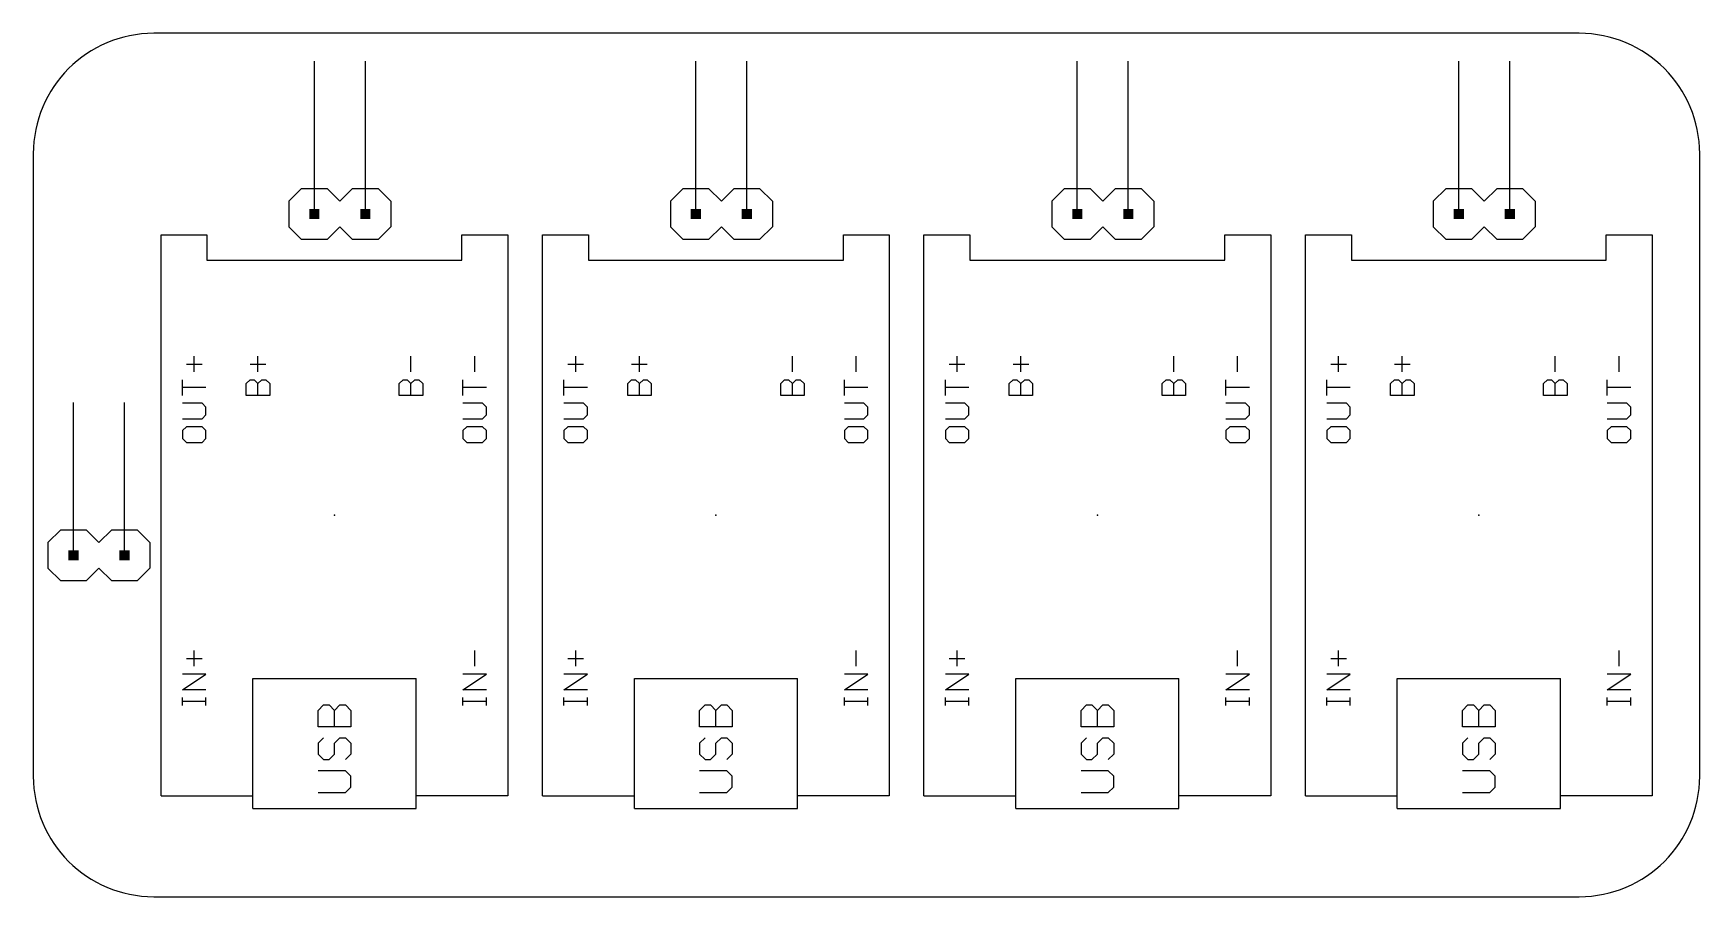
# Model space of a CAD drawing. Extents: x 0 to 83, y 0 to 43.
import ezdxf

# ---------------------------------------------------------------- set-up
doc = ezdxf.new("R2010")
doc.units = 0
for name, color, linetype in [('20', 7, 'CONTINUOUS'), ('21', 253, 'CONTINUOUS'), ('23', 7, 'CONTINUOUS'), ('51', 253, 'CONTINUOUS')]:
    doc.layers.add(name, color=color, linetype=linetype)

# ---------------------------------------------------------------- blocks, each defined once
blk = doc.blocks.new('RECT')
blk.add_solid([(-0.5, -0.5), (0.5, -0.5), (-0.5, 0.5), (0.5, 0.5)])

msp = doc.modelspace()

# ---------------------------------------------------------------- linework, layer by layer
at = {"layer": '20'}
for p, q in [((77, 43), (6, 43)), ((0, 37), (0, 6)), ((83, 6), (83, 37)), ((6, 0), (77, 0))]:
    msp.add_line(p, q, dxfattribs=at)
for centre, start, end in [((6, 37), 90, 180), ((77, 37), 0, 90), ((6, 6), 180, 270), ((77, 6), 270, 0)]:
    msp.add_arc(centre, 6, start, end, dxfattribs=at)
at = {"layer": '21'}
for p, q in [((14, 34), (14, 41.62)), ((16.54, 34), (16.54, 41.62)), ((33, 34), (33, 41.62)), ((35.54, 34), (35.54, 41.62)), ((52, 34), (52, 41.62)), ((54.54, 34), (54.54, 41.62)), ((71, 34), (71, 41.62)), ((73.54, 34), (73.54, 41.62)), ((13.365, 35.27), (12.73, 34.635)), ((13.365, 35.27), (14.635, 35.27)), ((14.635, 35.27), (15.27, 34.635)), ((15.27, 34.635), (15.905, 35.27)), ((15.905, 35.27), (17.175, 35.27)), ((17.175, 35.27), (17.81, 34.635)), ((32.365, 35.27), (31.73, 34.635)), ((32.365, 35.27), (33.635, 35.27)), ((33.635, 35.27), (34.27, 34.635)), ((34.27, 34.635), (34.905, 35.27)), ((34.905, 35.27), (36.175, 35.27)), ((36.175, 35.27), (36.81, 34.635)), ((51.365, 35.27), (50.73, 34.635)), ((51.365, 35.27), (52.635, 35.27)), ((52.635, 35.27), (53.27, 34.635)), ((53.27, 34.635), (53.905, 35.27)), ((53.905, 35.27), (55.175, 35.27)), ((55.175, 35.27), (55.81, 34.635)), ((70.365, 35.27), (69.73, 34.635)), ((70.365, 35.27), (71.635, 35.27)), ((71.635, 35.27), (72.27, 34.635)), ((72.27, 34.635), (72.905, 35.27)), ((72.905, 35.27), (74.175, 35.27)), ((74.175, 35.27), (74.81, 34.635)), ((12.73, 34.635), (12.73, 33.365)), ((17.81, 34.635), (17.81, 33.365)), ((31.73, 34.635), (31.73, 33.365)), ((36.81, 34.635), (36.81, 33.365)), ((50.73, 34.635), (50.73, 33.365)), ((55.81, 34.635), (55.81, 33.365)), ((69.73, 34.635), (69.73, 33.365)), ((74.81, 34.635), (74.81, 33.365)), ((12.73, 33.365), (13.365, 32.73)), ((15.27, 33.365), (14.635, 32.73)), ((15.905, 32.73), (15.27, 33.365)), ((17.81, 33.365), (17.175, 32.73)), ((31.73, 33.365), (32.365, 32.73)), ((34.27, 33.365), (33.635, 32.73)), ((34.905, 32.73), (34.27, 33.365)), ((36.81, 33.365), (36.175, 32.73)), ((50.73, 33.365), (51.365, 32.73)), ((53.27, 33.365), (52.635, 32.73)), ((53.905, 32.73), (53.27, 33.365)), ((55.81, 33.365), (55.175, 32.73)), ((69.73, 33.365), (70.365, 32.73)), ((72.27, 33.365), (71.635, 32.73)), ((72.905, 32.73), (72.27, 33.365)), ((74.81, 33.365), (74.175, 32.73)), ((6.364, 5.03), (6.364, 32.97)), ((6.364, 32.97), (8.65, 32.97)), ((8.65, 32.97), (8.65, 31.7)), ((14.635, 32.73), (13.365, 32.73)), ((17.175, 32.73), (15.905, 32.73)), ((21.35, 31.7), (21.35, 32.97)), ((21.35, 32.97), (23.636, 32.97)), ((23.636, 32.97), (23.636, 5.03)), ((25.364, 5.03), (25.364, 32.97)), ((25.364, 32.97), (27.65, 32.97)), ((27.65, 32.97), (27.65, 31.7)), ((33.635, 32.73), (32.365, 32.73)), ((36.175, 32.73), (34.905, 32.73)), ((40.35, 31.7), (40.35, 32.97)), ((40.35, 32.97), (42.636, 32.97)), ((42.636, 32.97), (42.636, 5.03)), ((44.364, 5.03), (44.364, 32.97)), ((44.364, 32.97), (46.65, 32.97)), ((46.65, 32.97), (46.65, 31.7)), ((52.635, 32.73), (51.365, 32.73)), ((55.175, 32.73), (53.905, 32.73)), ((59.35, 31.7), (59.35, 32.97)), ((59.35, 32.97), (61.636, 32.97)), ((61.636, 32.97), (61.636, 5.03)), ((63.364, 5.03), (63.364, 32.97)), ((63.364, 32.97), (65.65, 32.97)), ((65.65, 32.97), (65.65, 31.7)), ((71.635, 32.73), (70.365, 32.73)), ((74.175, 32.73), (72.905, 32.73)), ((78.35, 31.7), (78.35, 32.97)), ((78.35, 32.97), (80.636, 32.97)), ((80.636, 32.97), (80.636, 5.03)), ((8.65, 31.7), (21.35, 31.7)), ((27.65, 31.7), (40.35, 31.7)), ((46.65, 31.7), (59.35, 31.7)), ((65.65, 31.7), (78.35, 31.7)), ((8.0145, 26.1364), (8.0145, 26.916)), ((11.1895, 26.1364), (11.1895, 26.916)), ((18.8095, 26.1364), (18.8095, 26.916)), ((21.9845, 26.1364), (21.9845, 26.916)), ((27.0145, 26.1364), (27.0145, 26.916)), ((30.1895, 26.1364), (30.1895, 26.916)), ((37.8095, 26.1364), (37.8095, 26.916)), ((40.9845, 26.1364), (40.9845, 26.916)), ((46.0145, 26.1364), (46.0145, 26.916)), ((49.1895, 26.1364), (49.1895, 26.916)), ((56.8095, 26.1364), (56.8095, 26.916)), ((59.9845, 26.1364), (59.9845, 26.916)), ((65.0145, 26.1364), (65.0145, 26.916)), ((68.1895, 26.1364), (68.1895, 26.916)), ((75.8095, 26.1364), (75.8095, 26.916)), ((78.9845, 26.1364), (78.9845, 26.916)), ((7.4298, 24.967), (7.4298, 25.7466)), ((7.6247, 26.5262), (8.4043, 26.5262)), ((10.6048, 25.5517), (10.7997, 25.7466)), ((10.7997, 26.5262), (11.5793, 26.5262)), ((10.7997, 25.7466), (10.9946, 25.7466)), ((10.9946, 25.7466), (11.1895, 25.5517)), ((11.1895, 25.5517), (11.3844, 25.7466)), ((11.3844, 25.7466), (11.5793, 25.7466)), ((11.5793, 25.7466), (11.7742, 25.5517)), ((18.2248, 25.5517), (18.4197, 25.7466)), ((18.4197, 25.7466), (18.6146, 25.7466)), ((18.6146, 25.7466), (18.8095, 25.5517)), ((18.8095, 25.5517), (19.0044, 25.7466)), ((19.0044, 25.7466), (19.1993, 25.7466)), ((19.1993, 25.7466), (19.3942, 25.5517)), ((21.3998, 24.967), (21.3998, 25.7466)), ((26.4298, 24.967), (26.4298, 25.7466)), ((26.6247, 26.5262), (27.4043, 26.5262)), ((29.6048, 25.5517), (29.7997, 25.7466)), ((29.7997, 26.5262), (30.5793, 26.5262)), ((29.7997, 25.7466), (29.9946, 25.7466)), ((29.9946, 25.7466), (30.1895, 25.5517)), ((30.1895, 25.5517), (30.3844, 25.7466)), ((30.3844, 25.7466), (30.5793, 25.7466)), ((30.5793, 25.7466), (30.7742, 25.5517)), ((37.2248, 25.5517), (37.4197, 25.7466)), ((37.4197, 25.7466), (37.6146, 25.7466)), ((37.6146, 25.7466), (37.8095, 25.5517)), ((37.8095, 25.5517), (38.0044, 25.7466)), ((38.0044, 25.7466), (38.1993, 25.7466)), ((38.1993, 25.7466), (38.3942, 25.5517)), ((40.3998, 24.967), (40.3998, 25.7466)), ((45.4298, 24.967), (45.4298, 25.7466)), ((45.6247, 26.5262), (46.4043, 26.5262)), ((48.6048, 25.5517), (48.7997, 25.7466)), ((48.7997, 26.5262), (49.5793, 26.5262)), ((48.7997, 25.7466), (48.9946, 25.7466)), ((48.9946, 25.7466), (49.1895, 25.5517)), ((49.1895, 25.5517), (49.3844, 25.7466)), ((49.3844, 25.7466), (49.5793, 25.7466)), ((49.5793, 25.7466), (49.7742, 25.5517)), ((56.2248, 25.5517), (56.4197, 25.7466)), ((56.4197, 25.7466), (56.6146, 25.7466)), ((56.6146, 25.7466), (56.8095, 25.5517)), ((56.8095, 25.5517), (57.0044, 25.7466)), ((57.0044, 25.7466), (57.1993, 25.7466)), ((57.1993, 25.7466), (57.3942, 25.5517)), ((59.3998, 24.967), (59.3998, 25.7466)), ((64.4298, 24.967), (64.4298, 25.7466)), ((64.6247, 26.5262), (65.4043, 26.5262)), ((67.6048, 25.5517), (67.7997, 25.7466)), ((67.7997, 26.5262), (68.5793, 26.5262)), ((67.7997, 25.7466), (67.9946, 25.7466)), ((67.9946, 25.7466), (68.1895, 25.5517)), ((68.1895, 25.5517), (68.3844, 25.7466)), ((68.3844, 25.7466), (68.5793, 25.7466)), ((68.5793, 25.7466), (68.7742, 25.5517)), ((75.2248, 25.5517), (75.4197, 25.7466)), ((75.4197, 25.7466), (75.6146, 25.7466)), ((75.6146, 25.7466), (75.8095, 25.5517)), ((75.8095, 25.5517), (76.0044, 25.7466)), ((76.0044, 25.7466), (76.1993, 25.7466)), ((76.1993, 25.7466), (76.3942, 25.5517)), ((78.3998, 24.967), (78.3998, 25.7466)), ((8.5992, 25.3568), (7.4298, 25.3568)), ((10.6048, 24.967), (10.6048, 25.5517)), ((11.7742, 24.967), (10.6048, 24.967)), ((11.1895, 24.967), (11.1895, 25.5517)), ((11.7742, 25.5517), (11.7742, 24.967)), ((18.2248, 24.967), (18.2248, 25.5517)), ((19.3942, 24.967), (18.2248, 24.967)), ((18.8095, 24.967), (18.8095, 25.5517)), ((19.3942, 25.5517), (19.3942, 24.967)), ((22.5692, 25.3568), (21.3998, 25.3568)), ((27.5992, 25.3568), (26.4298, 25.3568)), ((29.6048, 24.967), (29.6048, 25.5517)), ((30.7742, 24.967), (29.6048, 24.967)), ((30.1895, 24.967), (30.1895, 25.5517)), ((30.7742, 25.5517), (30.7742, 24.967)), ((37.2248, 24.967), (37.2248, 25.5517)), ((38.3942, 24.967), (37.2248, 24.967)), ((37.8095, 24.967), (37.8095, 25.5517)), ((38.3942, 25.5517), (38.3942, 24.967)), ((41.5692, 25.3568), (40.3998, 25.3568)), ((46.5992, 25.3568), (45.4298, 25.3568)), ((48.6048, 24.967), (48.6048, 25.5517)), ((49.7742, 24.967), (48.6048, 24.967)), ((49.1895, 24.967), (49.1895, 25.5517)), ((49.7742, 25.5517), (49.7742, 24.967)), ((56.2248, 24.967), (56.2248, 25.5517)), ((57.3942, 24.967), (56.2248, 24.967)), ((56.8095, 24.967), (56.8095, 25.5517)), ((57.3942, 25.5517), (57.3942, 24.967)), ((60.5692, 25.3568), (59.3998, 25.3568)), ((65.5992, 25.3568), (64.4298, 25.3568)), ((67.6048, 24.967), (67.6048, 25.5517)), ((68.7742, 24.967), (67.6048, 24.967)), ((68.1895, 24.967), (68.1895, 25.5517)), ((68.7742, 25.5517), (68.7742, 24.967)), ((75.2248, 24.967), (75.2248, 25.5517)), ((76.3942, 24.967), (75.2248, 24.967)), ((75.8095, 24.967), (75.8095, 25.5517)), ((76.3942, 25.5517), (76.3942, 24.967)), ((79.5692, 25.3568), (78.3998, 25.3568)), ((2, 17), (2, 24.62)), ((4.54, 17), (4.54, 24.62)), ((8.4043, 24.5772), (7.4298, 24.5772)), ((8.5992, 24.3823), (8.4043, 24.5772)), ((8.5992, 23.9925), (8.5992, 24.3823)), ((22.3743, 24.5772), (21.3998, 24.5772)), ((22.5692, 24.3823), (22.3743, 24.5772)), ((22.5692, 23.9925), (22.5692, 24.3823)), ((27.4043, 24.5772), (26.4298, 24.5772)), ((27.5992, 24.3823), (27.4043, 24.5772)), ((27.5992, 23.9925), (27.5992, 24.3823)), ((41.3743, 24.5772), (40.3998, 24.5772)), ((41.5692, 24.3823), (41.3743, 24.5772)), ((41.5692, 23.9925), (41.5692, 24.3823)), ((46.4043, 24.5772), (45.4298, 24.5772)), ((46.5992, 24.3823), (46.4043, 24.5772)), ((46.5992, 23.9925), (46.5992, 24.3823)), ((60.3743, 24.5772), (59.3998, 24.5772)), ((60.5692, 24.3823), (60.3743, 24.5772)), ((60.5692, 23.9925), (60.5692, 24.3823)), ((65.4043, 24.5772), (64.4298, 24.5772)), ((65.5992, 24.3823), (65.4043, 24.5772)), ((65.5992, 23.9925), (65.5992, 24.3823)), ((79.3743, 24.5772), (78.3998, 24.5772)), ((79.5692, 24.3823), (79.3743, 24.5772)), ((79.5692, 23.9925), (79.5692, 24.3823)), ((7.4298, 23.7976), (8.4043, 23.7976)), ((7.6247, 23.4078), (7.4298, 23.2129)), ((8.4043, 23.4078), (7.6247, 23.4078)), ((8.4043, 23.7976), (8.5992, 23.9925)), ((8.5992, 23.2129), (8.4043, 23.4078)), ((21.3998, 23.7976), (22.3743, 23.7976)), ((21.5947, 23.4078), (21.3998, 23.2129)), ((22.3743, 23.4078), (21.5947, 23.4078)), ((22.3743, 23.7976), (22.5692, 23.9925)), ((22.5692, 23.2129), (22.3743, 23.4078)), ((26.4298, 23.7976), (27.4043, 23.7976)), ((26.6247, 23.4078), (26.4298, 23.2129)), ((27.4043, 23.4078), (26.6247, 23.4078)), ((27.4043, 23.7976), (27.5992, 23.9925)), ((27.5992, 23.2129), (27.4043, 23.4078)), ((40.3998, 23.7976), (41.3743, 23.7976)), ((40.5947, 23.4078), (40.3998, 23.2129)), ((41.3743, 23.4078), (40.5947, 23.4078)), ((41.3743, 23.7976), (41.5692, 23.9925)), ((41.5692, 23.2129), (41.3743, 23.4078)), ((45.4298, 23.7976), (46.4043, 23.7976)), ((45.6247, 23.4078), (45.4298, 23.2129)), ((46.4043, 23.4078), (45.6247, 23.4078)), ((46.4043, 23.7976), (46.5992, 23.9925)), ((46.5992, 23.2129), (46.4043, 23.4078)), ((59.3998, 23.7976), (60.3743, 23.7976)), ((59.5947, 23.4078), (59.3998, 23.2129)), ((60.3743, 23.4078), (59.5947, 23.4078)), ((60.3743, 23.7976), (60.5692, 23.9925)), ((60.5692, 23.2129), (60.3743, 23.4078)), ((64.4298, 23.7976), (65.4043, 23.7976)), ((64.6247, 23.4078), (64.4298, 23.2129)), ((65.4043, 23.4078), (64.6247, 23.4078)), ((65.4043, 23.7976), (65.5992, 23.9925)), ((65.5992, 23.2129), (65.4043, 23.4078)), ((78.3998, 23.7976), (79.3743, 23.7976)), ((78.5947, 23.4078), (78.3998, 23.2129)), ((79.3743, 23.4078), (78.5947, 23.4078)), ((79.3743, 23.7976), (79.5692, 23.9925)), ((79.5692, 23.2129), (79.3743, 23.4078)), ((7.4298, 23.2129), (7.4298, 22.8231)), ((7.4298, 22.8231), (7.6247, 22.6282)), ((7.6247, 22.6282), (8.4043, 22.6282)), ((8.4043, 22.6282), (8.5992, 22.8231)), ((8.5992, 22.8231), (8.5992, 23.2129)), ((21.3998, 23.2129), (21.3998, 22.8231)), ((21.3998, 22.8231), (21.5947, 22.6282)), ((21.5947, 22.6282), (22.3743, 22.6282)), ((22.3743, 22.6282), (22.5692, 22.8231)), ((22.5692, 22.8231), (22.5692, 23.2129)), ((26.4298, 23.2129), (26.4298, 22.8231)), ((26.4298, 22.8231), (26.6247, 22.6282)), ((26.6247, 22.6282), (27.4043, 22.6282)), ((27.4043, 22.6282), (27.5992, 22.8231)), ((27.5992, 22.8231), (27.5992, 23.2129)), ((40.3998, 23.2129), (40.3998, 22.8231)), ((40.3998, 22.8231), (40.5947, 22.6282)), ((40.5947, 22.6282), (41.3743, 22.6282)), ((41.3743, 22.6282), (41.5692, 22.8231)), ((41.5692, 22.8231), (41.5692, 23.2129)), ((45.4298, 23.2129), (45.4298, 22.8231)), ((45.4298, 22.8231), (45.6247, 22.6282)), ((45.6247, 22.6282), (46.4043, 22.6282)), ((46.4043, 22.6282), (46.5992, 22.8231)), ((46.5992, 22.8231), (46.5992, 23.2129)), ((59.3998, 23.2129), (59.3998, 22.8231)), ((59.3998, 22.8231), (59.5947, 22.6282)), ((59.5947, 22.6282), (60.3743, 22.6282)), ((60.3743, 22.6282), (60.5692, 22.8231)), ((60.5692, 22.8231), (60.5692, 23.2129)), ((64.4298, 23.2129), (64.4298, 22.8231)), ((64.4298, 22.8231), (64.6247, 22.6282)), ((64.6247, 22.6282), (65.4043, 22.6282)), ((65.4043, 22.6282), (65.5992, 22.8231)), ((65.5992, 22.8231), (65.5992, 23.2129)), ((78.3998, 23.2129), (78.3998, 22.8231)), ((78.3998, 22.8231), (78.5947, 22.6282)), ((78.5947, 22.6282), (79.3743, 22.6282)), ((79.3743, 22.6282), (79.5692, 22.8231)), ((79.5692, 22.8231), (79.5692, 23.2129)), ((1.365, 18.27), (0.73, 17.635)), ((1.365, 18.27), (2.635, 18.27)), ((2.635, 18.27), (3.27, 17.635)), ((3.27, 17.635), (3.905, 18.27)), ((3.905, 18.27), (5.175, 18.27)), ((5.175, 18.27), (5.81, 17.635)), ((0.73, 17.635), (0.73, 16.365)), ((5.81, 17.635), (5.81, 16.365)), ((0.73, 16.365), (1.365, 15.73)), ((3.27, 16.365), (2.635, 15.73)), ((3.905, 15.73), (3.27, 16.365)), ((5.81, 16.365), (5.175, 15.73)), ((2.635, 15.73), (1.365, 15.73)), ((5.175, 15.73), (3.905, 15.73)), ((7.6247, 11.8646), (8.4043, 11.8646)), ((8.0145, 11.4748), (8.0145, 12.2544)), ((21.9845, 11.4748), (21.9845, 12.2544)), ((26.6247, 11.8646), (27.4043, 11.8646)), ((27.0145, 11.4748), (27.0145, 12.2544)), ((40.9845, 11.4748), (40.9845, 12.2544)), ((45.6247, 11.8646), (46.4043, 11.8646)), ((46.0145, 11.4748), (46.0145, 12.2544)), ((59.9845, 11.4748), (59.9845, 12.2544)), ((64.6247, 11.8646), (65.4043, 11.8646)), ((65.0145, 11.4748), (65.0145, 12.2544)), ((78.9845, 11.4748), (78.9845, 12.2544)), ((7.4298, 10.3054), (8.5992, 11.085)), ((8.5992, 11.085), (7.4298, 11.085)), ((10.936, 10.872), (19.064, 10.872)), ((10.936, 5.03), (10.936, 10.872)), ((19.064, 5.03), (19.064, 10.872)), ((21.3998, 10.3054), (22.5692, 11.085)), ((22.5692, 11.085), (21.3998, 11.085)), ((26.4298, 10.3054), (27.5992, 11.085)), ((27.5992, 11.085), (26.4298, 11.085)), ((29.936, 10.872), (38.064, 10.872)), ((29.936, 5.03), (29.936, 10.872)), ((38.064, 5.03), (38.064, 10.872)), ((40.3998, 10.3054), (41.5692, 11.085)), ((41.5692, 11.085), (40.3998, 11.085)), ((45.4298, 10.3054), (46.5992, 11.085)), ((46.5992, 11.085), (45.4298, 11.085)), ((48.936, 10.872), (57.064, 10.872)), ((48.936, 5.03), (48.936, 10.872)), ((57.064, 5.03), (57.064, 10.872)), ((59.3998, 10.3054), (60.5692, 11.085)), ((60.5692, 11.085), (59.3998, 11.085)), ((64.4298, 10.3054), (65.5992, 11.085)), ((65.5992, 11.085), (64.4298, 11.085)), ((67.936, 10.872), (76.064, 10.872)), ((67.936, 5.03), (67.936, 10.872)), ((76.064, 5.03), (76.064, 10.872)), ((78.3998, 10.3054), (79.5692, 11.085)), ((79.5692, 11.085), (78.3998, 11.085)), ((8.5992, 10.3054), (7.4298, 10.3054)), ((22.5692, 10.3054), (21.3998, 10.3054)), ((27.5992, 10.3054), (26.4298, 10.3054)), ((41.5692, 10.3054), (40.3998, 10.3054)), ((46.5992, 10.3054), (45.4298, 10.3054)), ((60.5692, 10.3054), (59.3998, 10.3054)), ((65.5992, 10.3054), (64.4298, 10.3054)), ((79.5692, 10.3054), (78.3998, 10.3054)), ((7.4298, 9.5258), (7.4298, 9.9156)), ((8.5992, 9.7207), (7.4298, 9.7207)), ((8.5992, 9.5258), (8.5992, 9.9156)), ((14.1858, 9.2783), (14.457, 9.5494)), ((14.1858, 8.4648), (14.1858, 9.2783)), ((14.457, 9.5494), (14.7281, 9.5494)), ((14.7281, 9.5494), (14.9993, 9.2783)), ((14.9993, 9.2783), (15.2705, 9.5494)), ((14.9993, 8.4648), (14.9993, 9.2783)), ((15.2705, 9.5494), (15.5416, 9.5494)), ((15.5416, 9.5494), (15.8128, 9.2783)), ((15.8128, 9.2783), (15.8128, 8.4648)), ((21.3998, 9.5258), (21.3998, 9.9156)), ((22.5692, 9.7207), (21.3998, 9.7207)), ((22.5692, 9.5258), (22.5692, 9.9156)), ((26.4298, 9.5258), (26.4298, 9.9156)), ((27.5992, 9.7207), (26.4298, 9.7207)), ((27.5992, 9.5258), (27.5992, 9.9156)), ((33.1858, 9.2783), (33.457, 9.5494)), ((33.1858, 8.4648), (33.1858, 9.2783)), ((33.457, 9.5494), (33.7281, 9.5494)), ((33.7281, 9.5494), (33.9993, 9.2783)), ((33.9993, 9.2783), (34.2705, 9.5494)), ((33.9993, 8.4648), (33.9993, 9.2783)), ((34.2705, 9.5494), (34.5416, 9.5494)), ((34.5416, 9.5494), (34.8128, 9.2783)), ((34.8128, 9.2783), (34.8128, 8.4648)), ((40.3998, 9.5258), (40.3998, 9.9156)), ((41.5692, 9.7207), (40.3998, 9.7207)), ((41.5692, 9.5258), (41.5692, 9.9156)), ((45.4298, 9.5258), (45.4298, 9.9156)), ((46.5992, 9.7207), (45.4298, 9.7207)), ((46.5992, 9.5258), (46.5992, 9.9156)), ((52.1858, 9.2783), (52.457, 9.5494)), ((52.1858, 8.4648), (52.1858, 9.2783)), ((52.457, 9.5494), (52.7281, 9.5494)), ((52.7281, 9.5494), (52.9993, 9.2783)), ((52.9993, 9.2783), (53.2705, 9.5494)), ((52.9993, 8.4648), (52.9993, 9.2783)), ((53.2705, 9.5494), (53.5416, 9.5494)), ((53.5416, 9.5494), (53.8128, 9.2783)), ((53.8128, 9.2783), (53.8128, 8.4648)), ((59.3998, 9.5258), (59.3998, 9.9156)), ((60.5692, 9.7207), (59.3998, 9.7207)), ((60.5692, 9.5258), (60.5692, 9.9156)), ((64.4298, 9.5258), (64.4298, 9.9156)), ((65.5992, 9.7207), (64.4298, 9.7207)), ((65.5992, 9.5258), (65.5992, 9.9156)), ((71.1858, 9.2783), (71.457, 9.5494)), ((71.1858, 8.4648), (71.1858, 9.2783)), ((71.457, 9.5494), (71.7281, 9.5494)), ((71.7281, 9.5494), (71.9993, 9.2783)), ((71.9993, 9.2783), (72.2705, 9.5494)), ((71.9993, 8.4648), (71.9993, 9.2783)), ((72.2705, 9.5494), (72.5416, 9.5494)), ((72.5416, 9.5494), (72.8128, 9.2783)), ((72.8128, 9.2783), (72.8128, 8.4648)), ((78.3998, 9.5258), (78.3998, 9.9156)), ((79.5692, 9.7207), (78.3998, 9.7207)), ((79.5692, 9.5258), (79.5692, 9.9156)), ((15.8128, 8.4648), (14.1858, 8.4648)), ((34.8128, 8.4648), (33.1858, 8.4648)), ((53.8128, 8.4648), (52.1858, 8.4648)), ((72.8128, 8.4648), (71.1858, 8.4648)), ((14.457, 7.9123), (14.1858, 7.6411)), ((14.1858, 7.6411), (14.1858, 7.0988)), ((14.9993, 7.6411), (15.2705, 7.9123)), ((14.9993, 7.0988), (14.9993, 7.6411)), ((15.2705, 7.9123), (15.5416, 7.9123)), ((15.5416, 7.9123), (15.8128, 7.6411)), ((15.8128, 7.6411), (15.8128, 7.0988)), ((33.457, 7.9123), (33.1858, 7.6411)), ((33.1858, 7.6411), (33.1858, 7.0988)), ((33.9993, 7.6411), (34.2705, 7.9123)), ((33.9993, 7.0988), (33.9993, 7.6411)), ((34.2705, 7.9123), (34.5416, 7.9123)), ((34.5416, 7.9123), (34.8128, 7.6411)), ((34.8128, 7.6411), (34.8128, 7.0988)), ((52.457, 7.9123), (52.1858, 7.6411)), ((52.1858, 7.6411), (52.1858, 7.0988)), ((52.9993, 7.6411), (53.2705, 7.9123)), ((52.9993, 7.0988), (52.9993, 7.6411)), ((53.2705, 7.9123), (53.5416, 7.9123)), ((53.5416, 7.9123), (53.8128, 7.6411)), ((53.8128, 7.6411), (53.8128, 7.0988)), ((71.457, 7.9123), (71.1858, 7.6411)), ((71.1858, 7.6411), (71.1858, 7.0988)), ((71.9993, 7.6411), (72.2705, 7.9123)), ((71.9993, 7.0988), (71.9993, 7.6411)), ((72.2705, 7.9123), (72.5416, 7.9123)), ((72.5416, 7.9123), (72.8128, 7.6411)), ((72.8128, 7.6411), (72.8128, 7.0988)), ((14.1858, 7.0988), (14.457, 6.8276)), ((14.457, 6.8276), (14.7281, 6.8276)), ((14.7281, 6.8276), (14.9993, 7.0988)), ((15.8128, 7.0988), (15.5416, 6.8276)), ((33.1858, 7.0988), (33.457, 6.8276)), ((33.457, 6.8276), (33.7281, 6.8276)), ((33.7281, 6.8276), (33.9993, 7.0988)), ((34.8128, 7.0988), (34.5416, 6.8276)), ((52.1858, 7.0988), (52.457, 6.8276)), ((52.457, 6.8276), (52.7281, 6.8276)), ((52.7281, 6.8276), (52.9993, 7.0988)), ((53.8128, 7.0988), (53.5416, 6.8276)), ((71.1858, 7.0988), (71.457, 6.8276)), ((71.457, 6.8276), (71.7281, 6.8276)), ((71.7281, 6.8276), (71.9993, 7.0988)), ((72.8128, 7.0988), (72.5416, 6.8276)), ((15.5416, 6.2751), (14.1858, 6.2751)), ((15.8128, 6.004), (15.5416, 6.2751)), ((15.8128, 5.4616), (15.8128, 6.004)), ((34.5416, 6.2751), (33.1858, 6.2751)), ((34.8128, 6.004), (34.5416, 6.2751)), ((34.8128, 5.4616), (34.8128, 6.004)), ((53.5416, 6.2751), (52.1858, 6.2751)), ((53.8128, 6.004), (53.5416, 6.2751)), ((53.8128, 5.4616), (53.8128, 6.004)), ((72.5416, 6.2751), (71.1858, 6.2751)), ((72.8128, 6.004), (72.5416, 6.2751)), ((72.8128, 5.4616), (72.8128, 6.004)), ((6.364, 5.03), (10.936, 5.03)), ((10.936, 4.395), (10.936, 5.03)), ((14.1858, 5.1905), (15.5416, 5.1905)), ((15.5416, 5.1905), (15.8128, 5.4616)), ((23.636, 5.03), (19.064, 5.03)), ((19.064, 4.395), (19.064, 5.03)), ((25.364, 5.03), (29.936, 5.03)), ((29.936, 4.395), (29.936, 5.03)), ((33.1858, 5.1905), (34.5416, 5.1905)), ((34.5416, 5.1905), (34.8128, 5.4616)), ((42.636, 5.03), (38.064, 5.03)), ((38.064, 4.395), (38.064, 5.03)), ((44.364, 5.03), (48.936, 5.03)), ((48.936, 4.395), (48.936, 5.03)), ((52.1858, 5.1905), (53.5416, 5.1905)), ((53.5416, 5.1905), (53.8128, 5.4616)), ((61.636, 5.03), (57.064, 5.03)), ((57.064, 4.395), (57.064, 5.03)), ((63.364, 5.03), (67.936, 5.03)), ((67.936, 4.395), (67.936, 5.03)), ((71.1858, 5.1905), (72.5416, 5.1905)), ((72.5416, 5.1905), (72.8128, 5.4616)), ((80.636, 5.03), (76.064, 5.03)), ((76.064, 4.395), (76.064, 5.03)), ((10.936, 4.395), (19.064, 4.395)), ((29.936, 4.395), (38.064, 4.395)), ((48.936, 4.395), (57.064, 4.395)), ((67.936, 4.395), (76.064, 4.395))]:
    msp.add_line(p, q, dxfattribs=at)
at = {"layer": '23'}
for p in [(14, 34), (33, 34), (52, 34), (71, 34), (15, 19), (34, 19), (53, 19), (72, 19), (2, 17)]:
    msp.add_point(p, dxfattribs=at)

# ---------------------------------------------------------------- block references
at = {"layer": '51', "xscale": 0.508, "yscale": 0.508}
for p in [(14, 34), (16.54, 34), (33, 34), (35.54, 34), (52, 34), (54.54, 34), (71, 34), (73.54, 34), (2, 17), (4.54, 17)]:
    msp.add_blockref('RECT', p, dxfattribs=at)

doc.saveas('drawing.dxf')
